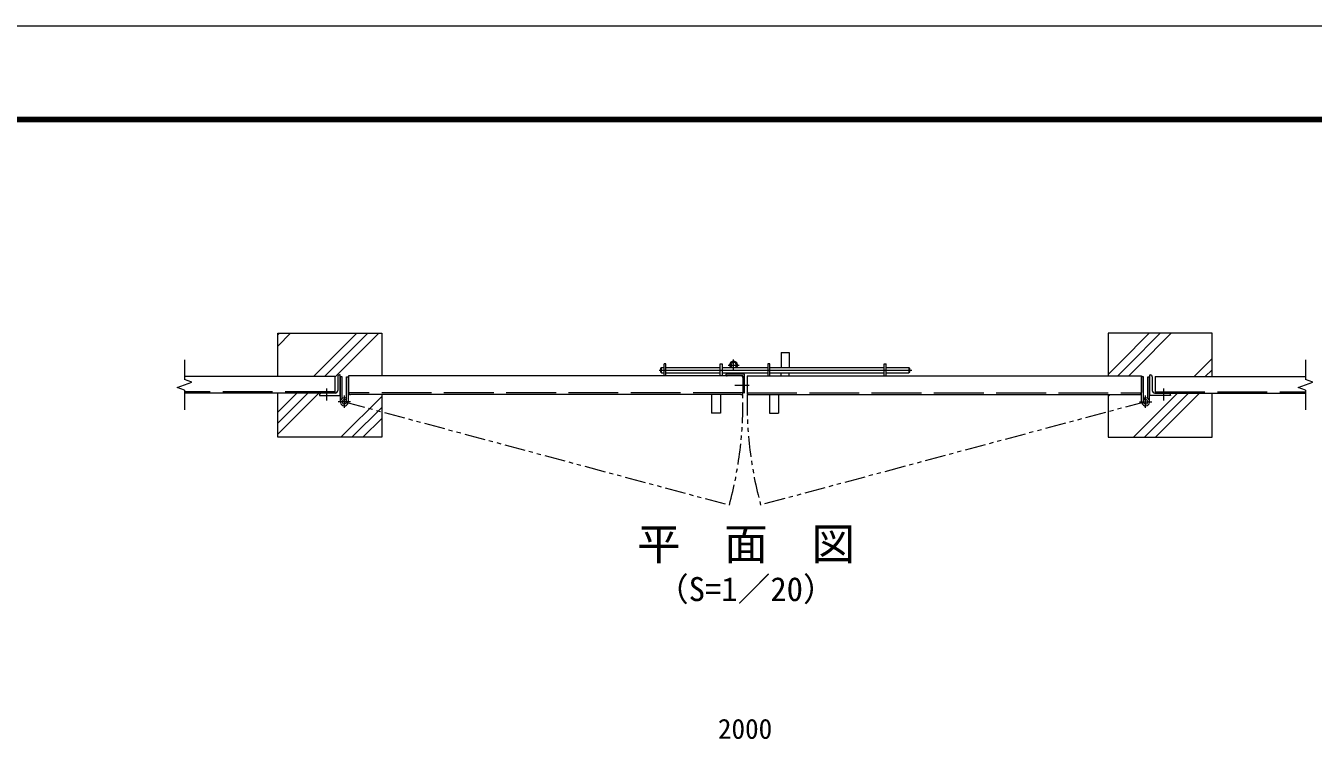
# Model space of a CAD drawing. Units: millimetres, scale not verified. Extents: x -4200 to 4200, y -2970 to 2970.
# Drawn here: x -491 to 2611, y 1253 to 2970 of the extents above; entities that cross this region are included whole.
import ezdxf
from ezdxf.enums import TextEntityAlignment as Align

# ---------------------------------------------------------------- set-up
doc = ezdxf.new("R2010")
doc.units = ezdxf.units.MM
doc.header["$LTSCALE"] = 20
for name, pattern in [('DASHED', [7.5, 6, -1.5]), ('USER1', [50.8, 31.75, -6.35, 6.35, -6.35]), ('USER2', [5, 2.5, -0.5, 0.5, -0.5, 0.5, -0.5])]:
    doc.linetypes.add(name, pattern=pattern)
doc.layers.add('0-0_D-TTL-TXT', color=7, linetype='Continuous')
for name, color, linetype, lineweight in [('0-1_D-STR3', 3, 'Continuous', 13), ('0-2_D-BMK', 2, 'USER1', 13), ('0-3_D-STR1', 1, 'Continuous', 18), ('0-5_D-STR4', 7, 'Continuous', 9), ('0-7_D-STR-DIM', 7, 'Continuous', 9), ('0-9_D-DCR-HCH', 7, 'Continuous', 9), ('0-B_D-TTL', 7, 'Continuous', 9)]:
    doc.layers.add(name, color=color, linetype=linetype, lineweight=lineweight)
doc.styles.add('ＭＳ ゴシック', font='')
doc.styles.get('ＭＳ ゴシック').set_extended_font_data('MS Gothic')

msp = doc.modelspace()

# ---------------------------------------------------------------- linework, layer by layer
at = {"layer": '0-1_D-STR3'}
for p, q in [((1329.07, 2183.85), (1329.07, 2147.85)), ((1329.07, 2183.85), (1348.07, 2183.85)), ((1348.07, 2183.85), (1348.07, 2147.85)), ((1038.57, 2145.85), (1040.57, 2147.85)), ((1038.57, 2145.85), (1038.57, 2136.85)), ((1040.57, 2134.85), (1040.57, 2147.85)), ((1040.57, 2147.85), (1046.99, 2147.85)), ((1046.99, 2127.35), (1046.99, 2156.85)), ((1051.49, 2156.85), (1046.99, 2156.85)), ((1051.49, 2127.35), (1051.49, 2156.85)), ((1051.49, 2147.85), (1182.49, 2147.85)), ((1182.49, 2127.35), (1182.49, 2156.85)), ((1182.49, 2156.85), (1186.99, 2156.85)), ((1186.99, 2156.85), (1186.99, 2127.35)), ((1186.99, 2147.85), (1296.99, 2147.85)), ((1296.99, 2156.85), (1296.99, 2127.35)), ((1301.49, 2156.85), (1296.99, 2156.85)), ((1301.49, 2127.35), (1301.49, 2156.85)), ((1301.49, 2147.85), (1577.49, 2147.85)), ((1577.49, 2127.35), (1577.49, 2156.85)), ((1577.49, 2156.85), (1581.99, 2156.85)), ((1581.99, 2127.35), (1581.99, 2156.85)), ((1581.99, 2147.85), (1636.57, 2147.85)), ((1636.57, 2147.85), (1636.57, 2134.85)), ((1636.57, 2147.85), (1638.57, 2145.85)), ((1638.57, 2145.85), (1638.57, 2136.85)), ((267.29, 2065.15), (267.29, 2124.85)), ((282.19, 2065.15), (282.19, 2124.85)), ((282.19, 2124.85), (286.69, 2124.85)), ((286.69, 2065.15), (286.69, 2124.85)), ((1038.57, 2136.85), (1040.57, 2134.85)), ((1040.57, 2134.85), (1046.99, 2134.85)), ((1051.49, 2134.85), (1182.49, 2134.85)), ((1186.99, 2134.85), (1296.99, 2134.85)), ((1232.99, 2127.35), (1198.99, 2127.35)), ((1199.49, 2134.35), (1199.49, 2131.35)), ((1229.49, 2134.35), (1199.49, 2134.35)), ((1229.49, 2131.35), (1199.49, 2131.35)), ((1199.99, 2134.35), (1199.99, 2134.85)), ((1228.99, 2134.85), (1228.99, 2134.35)), ((1229.49, 2134.35), (1229.49, 2131.35)), ((1236.99, 2123.35), (1236.99, 2089.35)), ((1240.99, 2086.35), (1240.99, 2131.35)), ((1301.49, 2134.85), (1577.49, 2134.85)), ((1329.07, 2127.35), (1329.07, 2134.85)), ((1348.07, 2127.35), (1348.07, 2134.85)), ((1581.99, 2134.85), (1636.57, 2134.85)), ((1638.57, 2136.85), (1636.57, 2134.85)), ((2197.29, 2065.15), (2197.29, 2124.85)), ((2201.79, 2124.85), (2197.29, 2124.85)), ((2201.79, 2065.15), (2201.79, 2124.85)), ((2216.69, 2065.15), (2216.69, 2124.85)), ((1160.99, 2082.35), (1160.99, 2037.35)), ((1182.99, 2082.35), (1182.99, 2037.35)), ((1240.99, 2086.35), (1239.99, 2086.35)), ((1300.99, 2082.35), (1300.99, 2037.35)), ((1322.99, 2082.35), (1322.99, 2037.35)), ((282.19, 2073.34), (279.78, 2069.54)), ((2201.79, 2073.34), (2204.2, 2069.54)), ((1182.99, 2037.35), (1160.99, 2037.35)), ((1300.99, 2037.35), (1322.99, 2037.35))]:
    msp.add_line(p, q, dxfattribs=at)
for points in [[(271.79, 2073.34), (271.79, 2124.85), (267.29, 2124.85)], [(1240.99, 2131.35), (1195.99, 2131.35), (1195.99, 2130.35)], [(2212.19, 2073.34), (2212.19, 2124.85), (2216.69, 2124.85)]]:
    msp.add_lwpolyline(points, dxfattribs=at)
for centre, radius, start, end in [((1214.49, 2153.25), 9.55, 325.56727, 214.43273), ((1214.49, 2153.25), 8.35, 319.70684, 220.29317), ((1214.49, 2153.25), 8.1, 318.19015, 221.80986), ((1214.49, 2153.25), 6.5, 303.82287, 236.17714), ((1198.99, 2130.35), 3, 180, 270.00011), ((1232.99, 2123.35), 4, 0.00001, 90.00011), ((1239.99, 2089.35), 3, 180, 270), ((276.99, 2065.15), 9.7, 57.58265, 0), ((276.99, 2065.15), 5.2, 57.58265, 0), ((2206.99, 2065.15), 9.7, 180, 122.41735), ((2206.99, 2065.15), 5.2, 180, 122.41735)]:
    msp.add_arc(centre, radius, start, end, dxfattribs=at)
at = {"layer": '0-2_D-BMK'}
for p, q in [((1035.15, 2141.35), (1643.9, 2141.35)), ((1201.17, 2153.25), (1227.81, 2153.25)), ((1214.49, 2139.93), (1214.49, 2166.58)), ((233.99, 2097.35), (233.99, 2068.35)), ((276.99, 2050.29), (276.99, 2080.02)), ((1217.13, 2104.85), (1251.74, 2104.85)), ((2206.99, 2050.29), (2206.99, 2080.02)), ((2249.99, 2097.35), (2249.99, 2068.35)), ((291.85, 2065.15), (262.13, 2065.15)), ((2192.13, 2065.15), (2221.85, 2065.15))]:
    msp.add_line(p, q, dxfattribs=at)
at = {"layer": '0-2_D-BMK', "linetype": 'USER2'}
for p, q in [((276.99, 2065.15), (1204.43, 1816.65)), ((2206.99, 2065.15), (1279.55, 1816.65))]:
    msp.add_line(p, q, dxfattribs=at)
for centre, start, end in [((276.99, 2065.15), 345, 1.02644), ((2206.99, 2065.15), 178.97356, 195)]:
    msp.add_arc(centre, 960.15, start, end, dxfattribs=at)
at = {"layer": '0-3_D-STR1'}
for p, q in [((253.99, 2125.85), (-108.01, 2125.85)), ((260.99, 2125.35), (260.99, 2092.35)), ((1236.99, 2127.35), (286.99, 2127.35)), ((286.99, 2127.35), (286.99, 2087.35)), ((1236.99, 2127.35), (1236.99, 2087.35)), ((1246.99, 2127.35), (2196.99, 2127.35)), ((1246.99, 2127.35), (1246.99, 2087.35)), ((2196.99, 2127.35), (2196.99, 2087.35)), ((2222.99, 2125.35), (2222.99, 2092.35)), ((2229.99, 2125.85), (2229.99, 2085.85)), ((2229.99, 2125.85), (2591.99, 2125.85)), ((254.49, 2085.85), (221.49, 2085.85)), ((1231.99, 2082.35), (291.99, 2082.35)), ((1251.99, 2082.35), (2191.99, 2082.35)), ((2229.49, 2085.85), (2262.49, 2085.85)), ((2229.99, 2085.85), (2591.99, 2085.85))]:
    msp.add_line(p, q, dxfattribs=at)
at = {"layer": '0-3_D-STR1', "linetype": 'DASHED'}
for p, q in [((253.99, 2088.85), (-108.01, 2088.85)), ((1236.89, 2086.35), (287.09, 2086.35)), ((1247.09, 2086.35), (2196.89, 2086.35)), ((2229.99, 2088.85), (2591.99, 2088.85))]:
    msp.add_line(p, q, dxfattribs=at)
at = {"layer": '0-3_D-STR1'}
for points in [[(253.99, 2125.85), (253.99, 2085.85), (-108.01, 2085.85)], [(266.99, 2079.85), (266.99, 2129.85), (265.49, 2129.85)], [(2216.99, 2079.85), (2216.99, 2129.85), (2218.49, 2129.85)], [(216.99, 2081.35), (216.99, 2079.85), (266.99, 2079.85)], [(2266.99, 2081.35), (2266.99, 2079.85), (2216.99, 2079.85)]]:
    msp.add_lwpolyline(points, dxfattribs=at)
for centre, radius, start, end in [((265.49, 2125.35), 4.5, 90, 180), ((2218.49, 2125.35), 4.5, 360, 90), ((221.49, 2081.35), 4.5, 90, 180), ((254.49, 2092.35), 6.5, 270, 0), ((2229.49, 2092.35), 6.5, 180, 270), ((2262.49, 2081.35), 4.5, 360, 90)]:
    msp.add_arc(centre, radius, start, end, dxfattribs=at)
at = {"layer": '0-3_D-STR1', "linetype": 'DASHED'}
for centre, start, end in [((291.99, 2087.35), 180, 270), ((1231.99, 2087.35), 270, 0), ((1251.99, 2087.35), 180, 270), ((2191.99, 2087.35), 270, 0)]:
    msp.add_arc(centre, 5, start, end, dxfattribs=at)
at = {"layer": '0-5_D-STR4'}
for p, q in [((116.99, 2229.85), (366.99, 2229.85)), ((116.99, 2125.85), (116.99, 2229.85)), ((366.99, 2229.85), (366.99, 2127.35)), ((2116.99, 2229.85), (2116.99, 2127.35)), ((2366.99, 2229.85), (2116.99, 2229.85)), ((2366.99, 2125.85), (2366.99, 2229.85)), ((366.99, 2082.35), (366.99, 1979.85)), ((2116.99, 2082.35), (2116.99, 1979.85))]:
    msp.add_line(p, q, dxfattribs=at)
for points in [[(366.99, 1979.85), (116.99, 1979.85), (116.99, 2085.85)], [(2116.99, 1979.85), (2366.99, 1979.85), (2366.99, 2085.85)]]:
    msp.add_lwpolyline(points, dxfattribs=at)
at = {"layer": '0-7_D-STR-DIM'}
for p, q in [((-108.01, 2165.85), (-108.01, 2118.68)), ((2591.99, 2165.85), (2591.99, 2118.68)), ((-125.63, 2099.44), (-90.39, 2112.27)), ((-90.39, 2112.27), (-108.01, 2118.68)), ((2574.37, 2099.44), (2609.61, 2112.27)), ((2609.61, 2112.27), (2591.99, 2118.68)), ((-108.01, 2093.03), (-125.63, 2099.44)), ((-108.01, 2093.03), (-108.01, 2045.85)), ((2591.99, 2093.03), (2574.37, 2099.44)), ((2591.99, 2093.03), (2591.99, 2045.85))]:
    msp.add_line(p, q, dxfattribs=at)
at = {"layer": '0-9_D-DCR-HCH'}
for p, q in [((116.99, 2199.35), (147.5, 2229.85)), ((116.99, 2225.86), (120.98, 2229.85)), ((202.6, 2125.85), (306.6, 2229.85)), ((229.11, 2125.85), (333.11, 2229.85)), ((255.63, 2125.85), (359.63, 2229.85)), ((2188.48, 2149.51), (2268.82, 2229.85)), ((2166.32, 2127.35), (2188.48, 2149.51)), ((2323.92, 2125.85), (2366.99, 2168.93)), ((2350.43, 2125.85), (2366.99, 2142.41)), ((116.99, 1987.22), (215.63, 2085.85)), ((116.99, 2013.73), (189.11, 2085.85)), ((116.99, 2040.25), (162.6, 2085.85)), ((268.73, 1979.85), (366.99, 2078.12)), ((2116.99, 2078.03), (2121.32, 2082.35)), ((2177.92, 1979.85), (2283.92, 2085.85)), ((2204.43, 1979.85), (2310.43, 2085.85)), ((2230.95, 1979.85), (2336.95, 2085.85)), ((295.24, 1979.85), (366.99, 2051.6)), ((321.76, 1979.85), (366.99, 2025.08))]:
    msp.add_line(p, q, dxfattribs=at)
for points in [[(2116.99, 2131.06), (2146.65, 2160.72), (2215.78, 2229.85)], [(2139.8, 2127.35), (2167.57, 2155.12), (2242.3, 2229.85)]]:
    msp.add_lwpolyline(points, dxfattribs=at)
at = {"layer": '0-B_D-TTL', "color": 2, "lineweight": 18}
msp.add_lwpolyline([(-4200, 2970), (4200, 2970), (4200, -2970), (-4200, -2970)], close=True, dxfattribs=at)
at = {"layer": '0-B_D-TTL'}
for points in [[(-3930, 2750), (3930, 2750), (3930, -2750), (-3930, -2750)], [(-3927.5, 2747.5), (3927.5, 2747.5), (3927.5, -2747.5), (-3927.5, -2747.5)], [(-3925, 2745), (3925, 2745), (3925, -2745), (-3925, -2745)], [(-3922.5, 2742.5), (3922.5, 2742.5), (3922.5, -2742.5), (-3922.5, -2742.5)], [(-3920, 2740), (3920, 2740), (3920, -2740), (-3920, -2740)]]:
    msp.add_lwpolyline(points, close=True, dxfattribs=at)

# ---------------------------------------------------------------- texts
at = {"layer": '0-0_D-TTL-TXT', "style": 'ＭＳ ゴシック'}
for s, height, p in [('平\u3000面\u3000図', 76.98, (982.09, 1661.33)), ('（S=1／20）', 57.77, (1027.58, 1568.13))]:
    msp.add_text(s, height=height, dxfattribs=at).set_placement(p, align=Align.BOTTOM_LEFT)
at = {"layer": '0-7_D-STR-DIM', "style": 'ＭＳ ゴシック'}
msp.add_text('2000', height=48.09, dxfattribs=at).set_placement((1176.74, 1239.61), align=Align.BOTTOM_LEFT)

doc.saveas('drawing.dxf')
